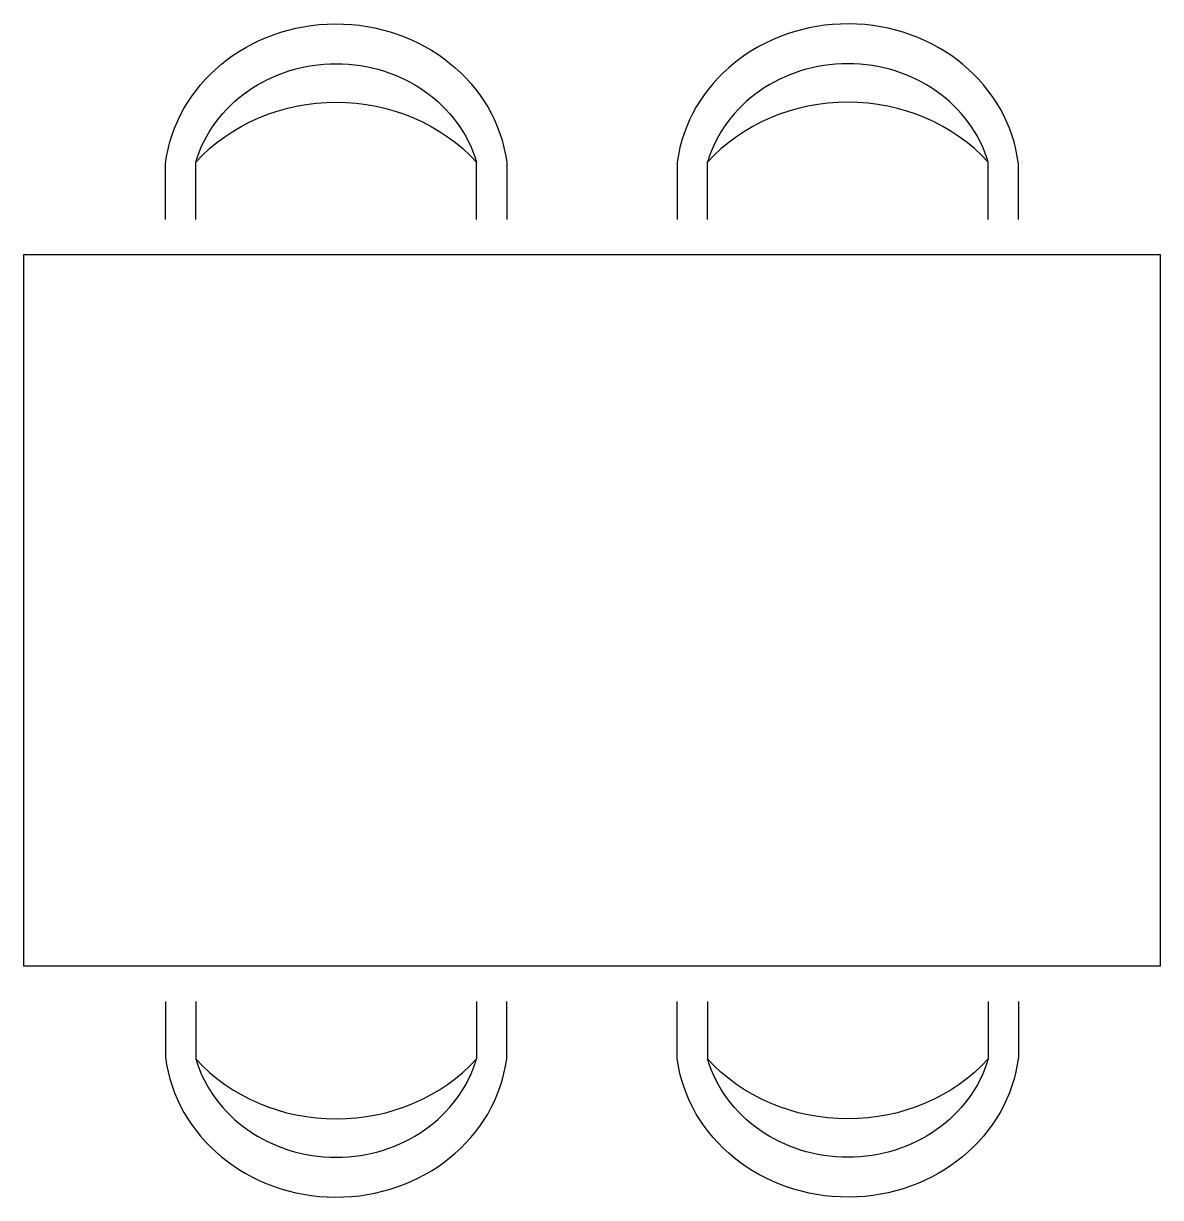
# Model space of a CAD drawing. Extents: x -3094 to -1494, y 1009 to 2660.
import ezdxf

# ---------------------------------------------------------------- set-up
doc = ezdxf.new("R2010")
doc.units = 0
doc.header["$MEASUREMENT"] = 0
doc.layers.get('0').update_dxf_attribs({"linetype": 'CONTINUOUS'})

msp = doc.modelspace()

# ---------------------------------------------------------------- linework, layer by layer
for p, q in [((-2894.3, 2384.8), (-2894.3, 2463)), ((-2852, 2384.8), (-2852, 2465.5)), ((-2456.7, 2384.8), (-2456.7, 2465.5)), ((-2414.4, 2465.5), (-2414.4, 2384.8)), ((-2174.3, 2465.5), (-2174.3, 2384.8)), ((-2132, 2384.8), (-2132, 2465.5)), ((-1736.7, 2384.8), (-1736.7, 2465.5)), ((-1694.3, 2384.8), (-1694.3, 2463)), ((-2894.3, 1284.8), (-2894.3, 1206.5)), ((-2852, 1284.8), (-2852, 1204.1)), ((-2456.7, 1284.8), (-2456.7, 1204.1)), ((-2414.4, 1204.1), (-2414.4, 1284.8)), ((-2174.3, 1204.1), (-2174.3, 1284.8)), ((-2132, 1284.8), (-2132, 1204.1)), ((-1736.7, 1284.8), (-1736.7, 1204.1)), ((-1694.3, 1284.8), (-1694.3, 1206.5))]:
    msp.add_line(p, q)
msp.add_lwpolyline([(-3094.3, 2334.8), (-3094.3, 1334.8), (-1494.3, 1334.8), (-1494.3, 2334.8)], close=True)
at = {"extrusion": (0, 0, -1)}
for centre, major_axis, start_param, end_param in [((-2654.2, 2438.3), (241.7, 0), 3.253697, 6.160148), ((-2654.3, 2416.1), (204.8, 0), 3.407738, 6.01704), ((-2654.3, 2313), (-258.3, 0), 0.699451, 2.442141), ((-1934.5, 1231.3), (-241.7, 0), 3.253697, 6.160148), ((-1934.3, 1253.5), (-204.8, 0), 3.407738, 6.01704), ((-1934.3, 1356.5), (258.3, 0), 0.699451, 2.442141)]:
    msp.add_ellipse(centre, major_axis=major_axis, ratio=0.916667, start_param=start_param, end_param=end_param, dxfattribs=at)
for centre, major_axis, start_param, end_param in [((-1934.5, 2438.3), (-241.7, 0), 3.253697, 6.160148), ((-1934.3, 2416.1), (-204.8, 0), 3.407738, 6.01704), ((-1934.3, 2313), (258.3, 0), 0.699451, 2.442141), ((-2654.2, 1231.3), (241.7, 0), 3.253697, 6.160148), ((-2654.3, 1356.5), (-258.3, 0), 0.699451, 2.442141), ((-2654.3, 1253.5), (204.8, 0), 3.407738, 6.01704)]:
    msp.add_ellipse(centre, major_axis=major_axis, ratio=0.916667, start_param=start_param, end_param=end_param)

doc.saveas('drawing.dxf')
